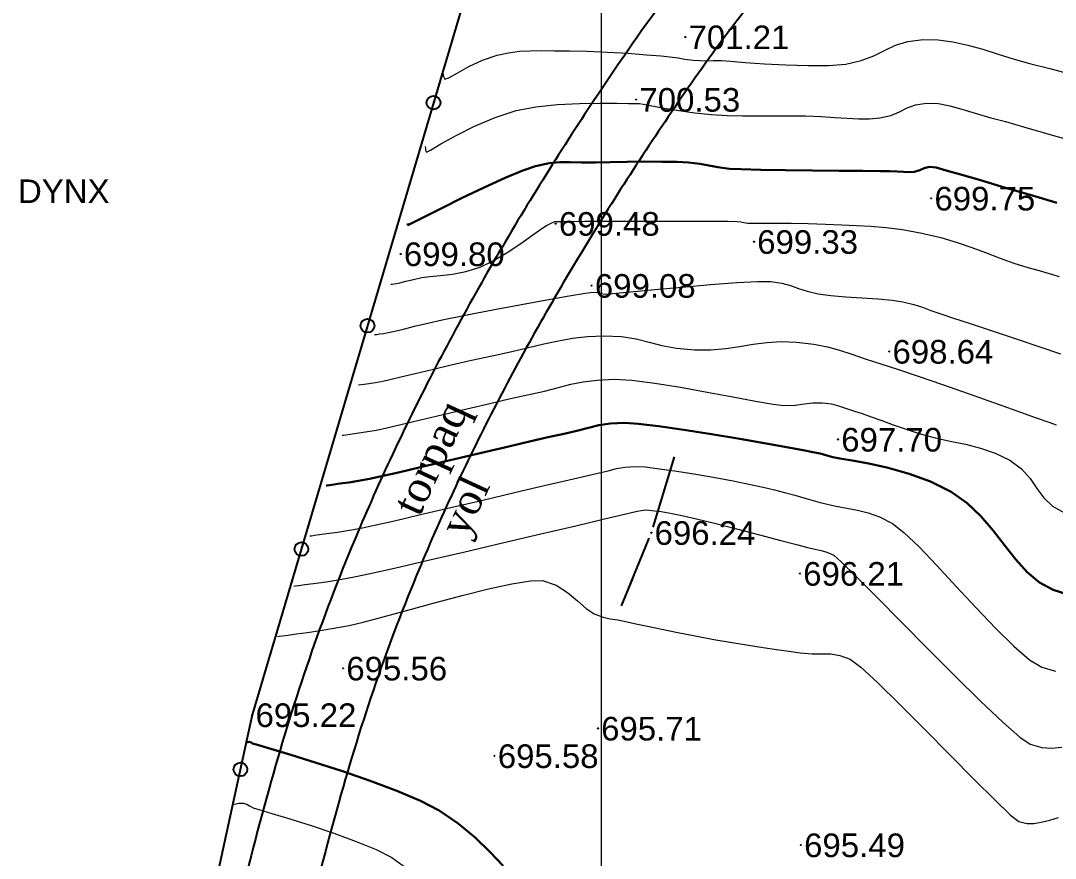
# Model space of a CAD drawing. Header units: feet. Extents: x 3381 to 1374491, y 675186 to 8751562.
# Drawn here: x 675194.82 to 675238.66, y 4375932.29 to 4375967.76 of the extents above; entities that cross this region are included whole.
import ezdxf

# ---------------------------------------------------------------- set-up
doc = ezdxf.new("R2010")
doc.units = ezdxf.units.FT
doc.header["$MEASUREMENT"] = 0
doc.header["$PDMODE"] = 34
doc.header["$PDSIZE"] = 0.01
doc.linetypes.add('ACAD_ISO03W100', pattern=[30, 12, -18])
doc.layers.get('0').update_dxf_attribs({"linetype": 'CONTINUOUS'})
for name, color, linetype in [('0_Point_Height', 2, 'CONTINUOUS'), ('0_Point_Point', 7, 'CONTINUOUS'), ('Lep-Stolb', 7, 'CONTINUOUS'), ('Yazilar', 7, 'CONTINUOUS')]:
    doc.layers.add(name, color=color, linetype=linetype)
for name, color, linetype, lineweight in [('ANA HORIZONTAL', 24, 'CONTINUOUS', 30), ('HORIZANTAL', 24, 'CONTINUOUS', 13), ('km setka', 170, 'CONTINUOUS', 15), ('kontur', 5, 'CONTINUOUS', 0)]:
    doc.layers.add(name, color=color, linetype=linetype, lineweight=lineweight)
doc.styles.get("Standard").update_dxf_attribs({"font": 'arial.ttf', "height": 2.5})

msp = doc.modelspace()

# ---------------------------------------------------------------- linework, layer by layer
at = {"linetype": 'Continuous'}
for p, q in [((675213.867, 4375969.555, 701.692), (675204.631, 4375938.365, 695.222)), ((675204.631, 4375938.365, 695.222), (675200.63, 4375920.134, 691.756))]:
    msp.add_line(p, q, dxfattribs=at)
for centre in [(675212.308, 4375964.291, 700.6), (675209.511, 4375954.844, 698.64), (675206.711, 4375945.388, 696.679), (675204.124, 4375936.054, 694.783)]:
    msp.add_circle(centre, 0.291, dxfattribs=at)
for points, knots in [([(675274.73, 4376057.44), (675270.79, 4376053.677), (675270.261, 4376053.626), (675268.672, 4376053.466), (675267.609, 4376053.35), (675264.657, 4376052.943), (675262.78, 4376052.589), (675260.002, 4376051.711), (675259.051, 4376051.34), (675257.56, 4376050.602), (675257, 4376050.286), (675255.84, 4376049.531), (675255.252, 4376049.084), (675254.137, 4376048.134), (675253.607, 4376047.631), (675252.365, 4376046.359), (675251.675, 4376045.573), (675250.564, 4376044.255), (675250.13, 4376043.725), (675249.274, 4376042.678), (675248.849, 4376042.158), (675247.583, 4376040.603), (675246.75, 4376039.575), (675244.27, 4376036.507), (675242.643, 4376034.484), (675239.734, 4376030.889), (675238.458, 4376029.318), (675236.422, 4376026.84), (675235.681, 4376025.942), (675234.248, 4376024.22), (675233.559, 4376023.398), (675232.331, 4376021.944), (675231.796, 4376021.315), (675230.427, 4376019.713), (675229.554, 4376018.708), (675228.122, 4376016.767), (675227.535, 4376015.857), (675226.77, 4376014.203), (675226.521, 4376013.5), (675226.287, 4376012.378), (675226.233, 4376011.984), (675226.185, 4376011.19), (675226.19, 4376010.795), (675226.31, 4376009.195), (675226.625, 4376008.022), (675227.338, 4376006.178), (675227.674, 4376005.471), (675228.4, 4376004.135), (675228.791, 4376003.503), (675230.079, 4376001.58), (675231.026, 4376000.387), (675232.49, 4375998.453), (675233.041, 4375997.702), (675234.042, 4375996.171), (675234.49, 4375995.394), (675235.16, 4375993.923), (675235.401, 4375993.237), (675235.746, 4375991.801), (675235.851, 4375991.059), (675235.929, 4375989.462), (675235.883, 4375988.608), (675235.619, 4375986.928), (675235.402, 4375986.097), (675234.607, 4375983.863), (675233.875, 4375982.511), (675232.402, 4375980.364), (675231.748, 4375979.535), (675230.357, 4375977.928), (675229.619, 4375977.145), (675228.117, 4375975.593), (675227.355, 4375974.824), (675226.033, 4375973.439), (675225.469, 4375972.831), (675224.374, 4375971.579), (675223.845, 4375970.94), (675222.306, 4375968.993), (675221.34, 4375967.656), (675219.641, 4375965.192), (675218.893, 4375964.071), (675217.424, 4375961.802), (675216.705, 4375960.656), (675214.604, 4375957.181), (675213.278, 4375954.818), (675210.882, 4375950.129), (675209.803, 4375947.808), (675208.139, 4375943.783), (675207.503, 4375942.1), (675206.344, 4375938.694), (675205.822, 4375936.977), (675204.809, 4375933.348), (675204.327, 4375931.436), (675203.543, 4375928.143), (675203.228, 4375926.766), (675202.615, 4375924.002), (675202.319, 4375922.614), (675201.895, 4375920.441), (675201.749, 4375919.666), (675201.511, 4375918.266), (675201.415, 4375917.647), (675201.175, 4375915.683), (675201.1, 4375914.339), (675201.102, 4375911.322), (675201.224, 4375909.651), (675201.664, 4375906.359), (675201.98, 4375904.74), (675202.62, 4375902.024), (675202.913, 4375900.916), (675203.478, 4375898.918), (675203.744, 4375898.025), (675204.237, 4375896.411), (675204.463, 4375895.68), (675204.959, 4375894.207), (675205.228, 4375893.467), (675205.684, 4375892.376), (675205.841, 4375892.023), (675206.343, 4375890.969), (675206.704, 4375890.308), (675207.385, 4375889.038), (675207.705, 4375888.429), (675208.104, 4375887.527), (675208.225, 4375887.223), (675208.412, 4375886.669), (675208.482, 4375886.422), (675208.605, 4375885.898), (675208.657, 4375885.624), (675208.791, 4375884.788), (675208.854, 4375884.197), (675206.669, 4375879.784)], [0, 0, 0, 0, 1.504182, 1.504182, 4.512547, 4.512547, 9.897023, 9.897023, 12.795834, 12.795834, 14.604059, 14.604059, 16.662244, 16.662244, 18.72043, 18.72043, 21.69221, 21.69221, 23.690537, 23.690537, 25.688865, 25.688865, 29.68552, 29.68552, 37.678831, 37.678831, 43.858623, 43.858623, 47.338723, 47.338723, 50.479181, 50.479181, 52.843093, 52.843093, 56.452422, 56.452422, 59.343353, 59.343353, 61.301717, 61.301717, 62.310714, 62.310714, 63.319712, 63.319712, 66.426739, 66.426739, 68.50177, 68.50177, 70.576802, 70.576802, 75.092259, 75.092259, 77.984383, 77.984383, 80.876507, 80.876507, 83.368148, 83.368148, 85.859789, 85.859789, 88.693846, 88.693846, 91.527902, 91.527902, 96.504404, 96.504404, 99.813748, 99.813748, 103.123092, 103.123092, 106.359907, 106.359907, 108.778682, 108.778682, 111.197456, 111.197456, 116.035005, 116.035005, 120.025858, 120.025858, 124.016711, 124.016711, 131.998417, 131.998417, 139.538843, 139.538843, 144.840516, 144.840516, 150.142189, 150.142189, 155.992549, 155.992549, 160.212599, 160.212599, 164.43265, 164.43265, 166.77754, 166.77754, 168.584028, 168.584028, 172.423705, 172.423705, 177.221179, 177.221179, 182.018653, 182.018653, 185.384546, 185.384546, 188.140377, 188.140377, 190.397291, 190.397291, 192.654204, 192.654204, 193.73589, 193.73589, 195.899262, 195.899262, 198.062634, 198.062634, 199.190084, 199.190084, 200.13488, 200.13488, 201.079676, 201.079676, 202.923933, 202.923933, 202.923933, 202.923933]), ([(675278.632, 4376050.97), (675271.07, 4376050.69), (675270.541, 4376050.639), (675268.963, 4376050.48), (675267.926, 4376050.366), (675265.126, 4376049.978), (675263.418, 4376049.647), (675261, 4376048.879), (675260.192, 4376048.56), (675258.943, 4376047.938), (675258.474, 4376047.67), (675257.326, 4376046.912), (675256.655, 4376046.366), (675255.344, 4376045.142), (675254.707, 4376044.465), (675253.444, 4376043.03), (675252.818, 4376042.271), (675250.67, 4376039.65), (675249.192, 4376037.824), (675246.264, 4376034.199), (675244.815, 4376032.398), (675240.428, 4376026.976), (675237.451, 4376023.334), (675233.732, 4376018.961), (675233.248, 4376018.398), (675232.306, 4376017.289), (675231.85, 4376016.739), (675230.862, 4376015.45), (675230.365, 4376014.715), (675229.679, 4376013.396), (675229.452, 4376012.81), (675229.263, 4376011.97), (675229.224, 4376011.71), (675229.188, 4376011.181), (675229.19, 4376010.905), (675229.274, 4376009.795), (675229.505, 4376008.893), (675230.056, 4376007.466), (675230.301, 4376006.938), (675230.838, 4376005.918), (675231.132, 4376005.423), (675232.216, 4376003.743), (675233.108, 4376002.596), (675234.627, 4376000.605), (675235.24, 4375999.79), (675236.409, 4375998.054), (675236.965, 4375997.136), (675237.711, 4375995.582), (675237.958, 4375994.986), (675238.368, 4375993.752), (675238.529, 4375993.121), (675238.886, 4375991.207), (675238.955, 4375989.901), (675238.785, 4375987.5), (675238.584, 4375986.405), (675237.982, 4375984.295), (675237.581, 4375983.276), (675236.626, 4375981.337), (675236.075, 4375980.416), (675234.694, 4375978.4), (675233.831, 4375977.336), (675232.046, 4375975.329), (675231.126, 4375974.384), (675229.46, 4375972.678), (675228.71, 4375971.912), (675227.533, 4375970.637), (675227.088, 4375970.133), (675226.216, 4375969.098), (675225.79, 4375968.569), (675224.536, 4375966.952), (675223.731, 4375965.836), (675222.205, 4375963.627), (675221.478, 4375962.54), (675220.057, 4375960.351), (675219.362, 4375959.246), (675217.332, 4375955.903), (675216.052, 4375953.635), (675213.675, 4375949.019), (675212.579, 4375946.672), (675210.925, 4375942.668), (675210.308, 4375941.034), (675209.186, 4375937.727), (675208.677, 4375936.05), (675207.679, 4375932.468), (675207.2, 4375930.558), (675206.429, 4375927.304), (675206.122, 4375925.965), (675205.531, 4375923.292), (675205.248, 4375921.957), (675204.833, 4375919.831), (675204.683, 4375919.036), (675204.45, 4375917.648), (675204.361, 4375917.05), (675204.224, 4375915.857), (675204.174, 4375915.257), (675204.08, 4375913.448), (675204.089, 4375912.233), (675204.278, 4375909.099), (675204.558, 4375907.191), (675205.348, 4375903.383), (675205.855, 4375901.484), (675206.601, 4375898.944), (675206.795, 4375898.303), (675207.188, 4375897.025), (675207.386, 4375896.396), (675207.781, 4375895.233), (675207.976, 4375894.697), (675208.327, 4375893.823), (675208.475, 4375893.479), (675208.757, 4375892.872), (675208.889, 4375892.606), (675209.168, 4375892.062), (675209.315, 4375891.787), (675209.766, 4375890.946), (675210.082, 4375890.367), (675210.607, 4375889.295), (675210.824, 4375888.815), (675211.143, 4375887.972), (675211.261, 4375887.619), (675211.458, 4375886.9), (675211.536, 4375886.543), (675211.73, 4375885.484), (675211.807, 4375884.796), (675211.885, 4375884.054), (675211.894, 4375883.973), (675213.628, 4375879.661)], [0, 0, 0, 0, 1.519576, 1.519576, 4.558728, 4.558728, 9.930594, 9.930594, 12.837598, 12.837598, 14.698947, 14.698947, 17.596272, 17.596272, 20.493598, 20.493598, 23.430765, 23.430765, 30.540606, 30.540606, 37.650448, 37.650448, 51.870131, 51.870131, 53.943342, 53.943342, 56.016553, 56.016553, 58.839775, 58.839775, 61.186701, 61.186701, 62.257023, 62.257023, 63.327345, 63.327345, 66.426341, 66.426341, 68.26825, 68.26825, 70.110159, 70.110159, 74.62153, 74.62153, 77.595, 77.595, 80.568471, 80.568471, 82.304355, 82.304355, 84.04024, 84.04024, 87.512009, 87.512009, 90.504027, 90.504027, 93.496045, 93.496045, 96.488063, 96.488063, 100.372173, 100.372173, 104.256283, 104.256283, 107.517701, 107.517701, 109.618427, 109.618427, 111.719153, 111.719153, 115.920605, 115.920605, 119.858792, 119.858792, 123.796978, 123.796978, 131.673352, 131.673352, 139.553481, 139.553481, 144.894421, 144.894421, 150.235361, 150.235361, 156.190392, 156.190392, 160.321983, 160.321983, 164.453574, 164.453574, 166.899961, 166.899961, 168.797126, 168.797126, 170.694291, 170.694291, 174.488621, 174.488621, 180.488906, 180.488906, 186.48919, 186.48919, 188.508696, 188.508696, 190.528201, 190.528201, 192.322947, 192.322947, 193.52533, 193.52533, 194.478712, 194.478712, 195.432094, 195.432094, 197.338858, 197.338858, 198.784376, 198.784376, 199.759029, 199.759029, 200.733681, 200.733681, 202.682985, 202.682985, 202.923933, 202.923933, 202.923933, 202.923933])]:
    msp.add_open_spline(points, degree=3, knots=knots, dxfattribs=at)
at = {"layer": '0_Point_Point'}
for p in [(675222.978, 4375967.071, 701.214), (675220.896, 4375964.423, 700.534), (675233.397, 4375960.24, 699.754), (675217.484, 4375959.17, 699.481), (675225.888, 4375958.404, 699.328), (675210.916, 4375957.885, 699.802), (675219.008, 4375956.545, 699.076), (675231.621, 4375953.754, 698.637), (675229.449, 4375950.03, 697.697), (675221.539, 4375946.079, 696.239), (675227.837, 4375944.35, 696.212), (675208.478, 4375940.337, 695.562), (675204.631, 4375938.365, 695.222), (675219.275, 4375937.793, 695.714), (675214.895, 4375936.629, 695.582), (675227.876, 4375932.855, 695.487)]:
    msp.add_point(p, dxfattribs=at)
at = {"layer": 'ANA HORIZONTAL', "color": 16, "lineweight": 30}
for points, elevation in [([(675211.211, 4375959.176), (675211.212, 4375959.168), (675211.219, 4375959.132), (675211.225, 4375959.108), (675211.415, 4375959.203), (675211.921, 4375959.46), (675212.656, 4375959.827), (675213.529, 4375960.256), (675214.453, 4375960.698), (675215.338, 4375961.103), (675216.095, 4375961.423), (675216.635, 4375961.608), (675217.202, 4375961.724), (675217.665, 4375961.768), (675218.098, 4375961.769), (675218.574, 4375961.756), (675219.166, 4375961.759), (675219.794, 4375961.775), (675220.514, 4375961.787), (675221.266, 4375961.793), (675221.988, 4375961.792), (675222.622, 4375961.781), (675223.106, 4375961.758), (675223.598, 4375961.701), (675223.979, 4375961.627), (675224.359, 4375961.553), (675224.851, 4375961.492), (675225.348, 4375961.47), (675226.176, 4375961.45), (675227.22, 4375961.434), (675228.365, 4375961.421), (675229.495, 4375961.41), (675230.495, 4375961.402), (675231.249, 4375961.395), (675231.641, 4375961.391), (675231.957, 4375961.377), (675232.224, 4375961.357), (675232.459, 4375961.348), (675232.682, 4375961.362), (675232.916, 4375961.432), (675233.098, 4375961.519), (675233.33, 4375961.569), (675233.605, 4375961.545), (675233.885, 4375961.467), (675234.23, 4375961.366), (675234.656, 4375961.245), (675235.483, 4375961.004), (675236.548, 4375960.691), (675237.684, 4375960.354), (675238.726, 4375960.042)], 700), ([(675207.757, 4375948.074), (675207.807, 4375948.081), (675207.913, 4375948.097), (675208.087, 4375948.121), (675208.346, 4375948.156), (675208.714, 4375948.208), (675209.13, 4375948.274), (675209.592, 4375948.358), (675210.048, 4375948.456), (675210.818, 4375948.633), (675211.816, 4375948.866), (675212.956, 4375949.135), (675214.153, 4375949.418), (675215.319, 4375949.693), (675216.37, 4375949.939), (675217.219, 4375950.134), (675217.779, 4375950.257), (675218.388, 4375950.397), (675218.872, 4375950.523), (675219.315, 4375950.627), (675219.802, 4375950.699), (675220.414, 4375950.731), (675220.983, 4375950.695), (675221.848, 4375950.59), (675222.915, 4375950.435), (675224.092, 4375950.248), (675225.286, 4375950.048), (675226.405, 4375949.854), (675227.355, 4375949.685), (675228.045, 4375949.56), (675228.38, 4375949.496), (675228.688, 4375949.427), (675228.931, 4375949.362), (675229.235, 4375949.276), (675229.529, 4375949.222), (675230.052, 4375949.138), (675230.751, 4375949.011), (675231.572, 4375948.829), (675232.462, 4375948.577), (675233.369, 4375948.243), (675234.239, 4375947.812), (675234.915, 4375947.336), (675235.501, 4375946.776), (675236.023, 4375946.168), (675236.506, 4375945.548), (675236.977, 4375944.951), (675237.459, 4375944.413), (675237.979, 4375943.969), (675238.563, 4375943.655), (675239.229, 4375943.447)], 697.5), ([(675204.375, 4375937.197), (675204.381, 4375937.198), (675204.405, 4375937.203), (675204.456, 4375937.211), (675204.511, 4375937.216), (675204.576, 4375937.188), (675204.642, 4375937.156), (675204.854, 4375937.094), (675205.422, 4375936.928), (675206.264, 4375936.675), (675207.3, 4375936.352), (675208.448, 4375935.977), (675209.628, 4375935.568), (675210.76, 4375935.143), (675211.761, 4375934.718), (675212.553, 4375934.312), (675213.356, 4375933.767), (675214.073, 4375933.167), (675214.706, 4375932.554), (675215.262, 4375931.97)], 695)]:
    msp.add_lwpolyline(points, dxfattribs=dict(at, elevation=elevation))
at = {"layer": 'HORIZANTAL', "color": 16, "linetype": 'Continuous', "lineweight": 20}
for points, elevation in [([(675212.701, 4375965.697), (675212.705, 4375965.664), (675212.708, 4375965.577), (675212.717, 4375965.424), (675212.787, 4375965.282), (675212.958, 4375965.343), (675213.313, 4375965.545), (675213.805, 4375965.818), (675214.383, 4375966.094), (675214.999, 4375966.305), (675215.49, 4375966.408), (675215.95, 4375966.467), (675216.409, 4375966.493), (675216.896, 4375966.498), (675217.439, 4375966.492), (675218.067, 4375966.488), (675218.825, 4375966.473), (675219.678, 4375966.434), (675220.541, 4375966.381), (675221.327, 4375966.323), (675221.95, 4375966.272), (675222.323, 4375966.238), (675222.676, 4375966.186), (675222.955, 4375966.132), (675223.308, 4375966.088), (675223.606, 4375966.071), (675223.872, 4375966.069), (675224.156, 4375966.072), (675224.505, 4375966.07), (675224.886, 4375966.047), (675225.52, 4375965.999), (675226.331, 4375965.942), (675227.239, 4375965.89), (675228.168, 4375965.859), (675229.038, 4375965.866), (675229.773, 4375965.925), (675230.433, 4375966.072), (675230.961, 4375966.277), (675231.423, 4375966.505), (675231.883, 4375966.72), (675232.406, 4375966.888), (675233.059, 4375966.973), (675233.688, 4375966.959), (675234.314, 4375966.873), (675234.944, 4375966.732), (675235.583, 4375966.552), (675236.237, 4375966.349), (675236.913, 4375966.14), (675237.615, 4375965.941), (675238.42, 4375965.733), (675239.158, 4375965.541)], 701), ([(675211.956, 4375962.436), (675211.958, 4375962.421), (675211.962, 4375962.371), (675211.971, 4375962.278), (675212.006, 4375962.195), (675212.18, 4375962.286), (675212.619, 4375962.542), (675213.262, 4375962.9), (675214.049, 4375963.296), (675214.921, 4375963.669), (675215.817, 4375963.956), (675216.647, 4375964.113), (675217.564, 4375964.21), (675218.492, 4375964.26), (675219.354, 4375964.276), (675220.075, 4375964.272), (675220.577, 4375964.26), (675220.786, 4375964.253), (675220.911, 4375964.257), (675221.037, 4375964.253), (675221.197, 4375964.225), (675221.561, 4375964.155), (675222.08, 4375964.062), (675222.705, 4375963.959), (675223.388, 4375963.863), (675224.08, 4375963.79), (675224.75, 4375963.748), (675225.408, 4375963.731), (675226.061, 4375963.729), (675226.717, 4375963.734), (675227.386, 4375963.737), (675228.073, 4375963.73), (675228.731, 4375963.705), (675229.315, 4375963.667), (675229.84, 4375963.628), (675230.323, 4375963.603), (675230.78, 4375963.604), (675231.227, 4375963.644), (675231.691, 4375963.754), (675232.052, 4375963.909), (675232.378, 4375964.07), (675232.736, 4375964.204), (675233.194, 4375964.271), (675233.702, 4375964.252), (675234.191, 4375964.161), (675234.698, 4375964.018), (675235.263, 4375963.842), (675235.923, 4375963.653), (675236.54, 4375963.487), (675237.308, 4375963.273), (675238.148, 4375963.032), (675238.979, 4375962.788)], 700.5), ([(675210.502, 4375956.598), (675210.516, 4375956.6), (675210.556, 4375956.606), (675210.635, 4375956.617), (675210.742, 4375956.635), (675210.876, 4375956.667), (675211.129, 4375956.728), (675211.457, 4375956.806), (675211.816, 4375956.884), (675212.159, 4375956.93), (675212.598, 4375956.969), (675213.112, 4375957.03), (675213.681, 4375957.14), (675214.282, 4375957.328), (675214.833, 4375957.59), (675215.43, 4375957.942), (675216.013, 4375958.327), (675216.524, 4375958.687), (675216.904, 4375958.962), (675217.095, 4375959.094), (675217.328, 4375959.207), (675217.453, 4375959.259), (675217.546, 4375959.265), (675217.869, 4375959.265), (675218.715, 4375959.267), (675219.912, 4375959.268), (675221.29, 4375959.269), (675222.677, 4375959.27), (675223.901, 4375959.269), (675224.791, 4375959.267), (675225.176, 4375959.262), (675225.336, 4375959.242), (675225.463, 4375959.216), (675225.623, 4375959.194), (675225.835, 4375959.19), (675226.241, 4375959.192), (675226.798, 4375959.193), (675227.46, 4375959.189), (675228.182, 4375959.175), (675228.92, 4375959.145), (675229.606, 4375959.115), (675230.232, 4375959.093), (675230.841, 4375959.062), (675231.476, 4375959.008), (675232.179, 4375958.914), (675232.993, 4375958.765), (675233.805, 4375958.575), (675234.5, 4375958.371), (675235.118, 4375958.158), (675235.697, 4375957.939), (675236.277, 4375957.719), (675236.899, 4375957.5), (675237.485, 4375957.317), (675237.969, 4375957.181), (675238.397, 4375957.061), (675238.82, 4375956.93)], 699.5), ([(675209.815, 4375954.467), (675209.845, 4375954.471), (675209.909, 4375954.48), (675210.021, 4375954.495), (675210.195, 4375954.521), (675210.455, 4375954.566), (675210.676, 4375954.616), (675211.037, 4375954.703), (675211.509, 4375954.819), (675212.065, 4375954.952), (675212.673, 4375955.091), (675213.307, 4375955.228), (675214.016, 4375955.367), (675214.968, 4375955.547), (675216.041, 4375955.745), (675217.112, 4375955.938), (675218.056, 4375956.104), (675218.752, 4375956.22), (675219.076, 4375956.265), (675219.257, 4375956.247), (675219.401, 4375956.211), (675219.583, 4375956.186), (675219.913, 4375956.21), (675220.649, 4375956.277), (675221.666, 4375956.372), (675222.84, 4375956.48), (675224.045, 4375956.584), (675225.158, 4375956.67), (675226.052, 4375956.72), (675226.604, 4375956.72), (675227.073, 4375956.65), (675227.44, 4375956.546), (675227.774, 4375956.426), (675228.141, 4375956.304), (675228.609, 4375956.197), (675229.137, 4375956.127), (675229.775, 4375956.073), (675230.463, 4375956.027), (675231.137, 4375955.982), (675231.736, 4375955.929), (675232.198, 4375955.862), (675232.667, 4375955.748), (675233.026, 4375955.628), (675233.382, 4375955.493), (675233.841, 4375955.33), (675234.295, 4375955.18), (675235.042, 4375954.933), (675235.979, 4375954.623), (675237, 4375954.284), (675238.001, 4375953.949), (675238.879, 4375953.652)], 699), ([(675209.129, 4375952.336), (675209.165, 4375952.341), (675209.241, 4375952.352), (675209.369, 4375952.37), (675209.563, 4375952.396), (675209.845, 4375952.439), (675210.167, 4375952.496), (675210.459, 4375952.561), (675210.924, 4375952.674), (675211.531, 4375952.823), (675212.252, 4375952.997), (675213.056, 4375953.187), (675213.915, 4375953.382), (675214.798, 4375953.571), (675215.621, 4375953.751), (675216.34, 4375953.922), (675216.988, 4375954.077), (675217.598, 4375954.211), (675218.201, 4375954.317), (675218.832, 4375954.389), (675219.522, 4375954.42), (675220.28, 4375954.388), (675220.896, 4375954.289), (675221.441, 4375954.155), (675221.988, 4375954.013), (675222.607, 4375953.893), (675223.369, 4375953.824), (675224.064, 4375953.829), (675224.693, 4375953.885), (675225.28, 4375953.971), (675225.85, 4375954.064), (675226.427, 4375954.14), (675227.034, 4375954.177), (675227.696, 4375954.153), (675228.418, 4375954.066), (675229.002, 4375953.95), (675229.516, 4375953.807), (675230.027, 4375953.636), (675230.6, 4375953.438), (675231.304, 4375953.211), (675231.967, 4375952.999), (675232.848, 4375952.703), (675233.871, 4375952.351), (675234.959, 4375951.971), (675236.035, 4375951.592), (675237.022, 4375951.242), (675237.845, 4375950.95), (675238.425, 4375950.744), (675238.687, 4375950.653)], 698.5), ([(675208.443, 4375950.205), (675208.492, 4375950.212), (675208.598, 4375950.227), (675208.774, 4375950.252), (675209.044, 4375950.289), (675209.433, 4375950.348), (675209.88, 4375950.427), (675210.27, 4375950.512), (675210.92, 4375950.664), (675211.757, 4375950.863), (675212.712, 4375951.091), (675213.714, 4375951.329), (675214.691, 4375951.558), (675215.573, 4375951.759), (675216.289, 4375951.914), (675217.012, 4375952.078), (675217.601, 4375952.23), (675218.124, 4375952.363), (675218.648, 4375952.47), (675219.24, 4375952.543), (675219.968, 4375952.576), (675220.717, 4375952.534), (675221.68, 4375952.414), (675222.771, 4375952.239), (675223.905, 4375952.036), (675224.995, 4375951.832), (675225.958, 4375951.65), (675226.706, 4375951.518), (675227.155, 4375951.462), (675227.628, 4375951.477), (675228.012, 4375951.534), (675228.375, 4375951.586), (675228.787, 4375951.586), (675229.175, 4375951.532), (675229.474, 4375951.455), (675229.771, 4375951.355), (675230.149, 4375951.23), (675230.476, 4375951.124), (675230.86, 4375950.988), (675231.299, 4375950.829), (675231.791, 4375950.652), (675232.337, 4375950.462), (675232.935, 4375950.265), (675233.565, 4375950.093), (675234.204, 4375949.955), (675234.846, 4375949.822), (675235.485, 4375949.665), (675236.113, 4375949.452), (675236.724, 4375949.156), (675237.228, 4375948.781), (675237.587, 4375948.372), (675237.875, 4375947.954), (675238.165, 4375947.555), (675238.531, 4375947.203), (675239.046, 4375946.923)], 698), ([(675207.071, 4375945.943), (675207.132, 4375945.952), (675207.261, 4375945.971), (675207.472, 4375946), (675207.788, 4375946.043), (675208.236, 4375946.107), (675208.742, 4375946.187), (675209.305, 4375946.288), (675209.804, 4375946.395), (675210.652, 4375946.588), (675211.759, 4375946.844), (675213.036, 4375947.143), (675214.393, 4375947.462), (675215.743, 4375947.779), (675216.994, 4375948.073), (675218.059, 4375948.323), (675218.847, 4375948.506), (675219.27, 4375948.601), (675219.715, 4375948.705), (675220.063, 4375948.794), (675220.412, 4375948.858), (675220.86, 4375948.886), (675221.278, 4375948.862), (675221.885, 4375948.791), (675222.622, 4375948.684), (675223.429, 4375948.554), (675224.245, 4375948.412), (675225.011, 4375948.271), (675225.668, 4375948.141), (675226.27, 4375948.012), (675226.758, 4375947.897), (675227.187, 4375947.786), (675227.615, 4375947.667), (675228.098, 4375947.53), (675228.692, 4375947.364), (675229.301, 4375947.218), (675229.816, 4375947.122), (675230.278, 4375947.037), (675230.728, 4375946.925), (675231.207, 4375946.748), (675231.754, 4375946.468), (675232.242, 4375946.094), (675232.885, 4375945.478), (675233.639, 4375944.693), (675234.461, 4375943.808), (675235.308, 4375942.895), (675236.137, 4375942.026), (675236.904, 4375941.27), (675237.566, 4375940.7), (675238.08, 4375940.386), (675238.67, 4375940.209)], 697), ([(675206.385, 4375943.812), (675206.456, 4375943.823), (675206.608, 4375943.845), (675206.858, 4375943.879), (675207.23, 4375943.93), (675207.758, 4375944.005), (675208.354, 4375944.099), (675209.017, 4375944.219), (675209.622, 4375944.348), (675210.661, 4375944.584), (675212.02, 4375944.897), (675213.583, 4375945.261), (675215.234, 4375945.647), (675216.857, 4375946.028), (675218.337, 4375946.376), (675219.558, 4375946.663), (675220.405, 4375946.862), (675220.761, 4375946.944), (675220.955, 4375946.991), (675221.11, 4375947.026), (675221.306, 4375947.042), (675221.564, 4375947.024), (675221.95, 4375946.971), (675222.426, 4375946.889), (675222.955, 4375946.786), (675223.445, 4375946.673), (675224.215, 4375946.481), (675225.147, 4375946.242), (675226.124, 4375945.988), (675227.028, 4375945.75), (675227.743, 4375945.561), (675228.15, 4375945.452), (675228.474, 4375945.378), (675228.733, 4375945.331), (675228.98, 4375945.262), (675229.268, 4375945.124), (675229.583, 4375944.848), (675230.216, 4375944.227), (675231.091, 4375943.348), (675232.132, 4375942.294), (675233.262, 4375941.153), (675234.406, 4375940.009), (675235.488, 4375938.949), (675236.431, 4375938.056), (675237.159, 4375937.417), (675237.597, 4375937.117), (675238.084, 4375936.979), (675238.51, 4375936.95), (675238.926, 4375936.999)], 696.5), ([(675205.699, 4375941.681), (675205.767, 4375941.691), (675205.911, 4375941.712), (675206.144, 4375941.745), (675206.487, 4375941.791), (675206.965, 4375941.858), (675207.5, 4375941.937), (675208.088, 4375942.033), (675208.73, 4375942.15), (675209.328, 4375942.289), (675210.182, 4375942.515), (675211.216, 4375942.798), (675212.352, 4375943.109), (675213.517, 4375943.419), (675214.632, 4375943.697), (675215.624, 4375943.915), (675216.414, 4375944.043), (675216.928, 4375944.052), (675217.505, 4375943.859), (675217.989, 4375943.547), (675218.405, 4375943.191), (675218.774, 4375942.865), (675219.122, 4375942.641), (675219.494, 4375942.505), (675219.799, 4375942.434), (675220.112, 4375942.383), (675220.508, 4375942.307), (675220.884, 4375942.224), (675221.379, 4375942.116), (675221.976, 4375941.99), (675222.656, 4375941.851), (675223.401, 4375941.705), (675224.192, 4375941.559), (675224.959, 4375941.425), (675225.65, 4375941.311), (675226.275, 4375941.215), (675226.843, 4375941.131), (675227.364, 4375941.057), (675227.848, 4375940.989), (675228.351, 4375940.947), (675228.766, 4375940.948), (675229.141, 4375940.944), (675229.525, 4375940.884), (675229.967, 4375940.72), (675230.409, 4375940.388), (675231.138, 4375939.718), (675232.069, 4375938.808), (675233.116, 4375937.758), (675234.194, 4375936.665), (675235.218, 4375935.629), (675236.102, 4375934.748), (675236.763, 4375934.122), (675237.113, 4375933.849), (675237.451, 4375933.761), (675237.746, 4375933.763), (675238.053, 4375933.821), (675238.428, 4375933.899), (675238.785, 4375934.024)], 696), ([(675203.798, 4375934.567), (675203.818, 4375934.571), (675203.863, 4375934.581), (675203.942, 4375934.602), (675204.065, 4375934.627), (675204.242, 4375934.628), (675204.393, 4375934.582), (675204.513, 4375934.512), (675204.665, 4375934.433), (675204.912, 4375934.356), (675205.457, 4375934.193), (675206.221, 4375933.96), (675207.124, 4375933.674), (675208.087, 4375933.351), (675209.03, 4375933.007), (675209.874, 4375932.658), (675210.541, 4375932.321), (675211.164, 4375931.877)], 694.5)]:
    msp.add_lwpolyline(points, dxfattribs=dict(at, elevation=elevation))
at = {"layer": 'km setka', "flags": 128}
msp.add_lwpolyline([(675219.419, 4376155.847), (675219.419, 4375700.062)], dxfattribs=at)
at = {"layer": 'Lep-Stolb', "color": 1}
for p, q in [((675222.149, 4375948.085, 690.341), (675222.517, 4375949.293, 690.341)), ((675221.612, 4375946.318, 690.341), (675222.149, 4375948.085, 690.341)), ((675220.653, 4375943.908, 690.341), (675221.445, 4375945.848, 690.341)), ((675220.276, 4375942.982, 690.341), (675220.748, 4375944.139, 690.341))]:
    msp.add_line(p, q, dxfattribs=at)

# ---------------------------------------------------------------- texts
at = {"layer": '0_Point_Height', "color": 0}
for s, p in [('701.21', (675223.114, 4375966.557, 701.214)), ('700.53', (675221.032, 4375963.909, 700.534)), ('699.75', (675233.533, 4375959.726, 699.754)), ('699.48', (675217.62, 4375958.656, 699.481)), ('699.33', (675226.024, 4375957.89, 699.328)), ('699.80', (675211.052, 4375957.371, 699.802)), ('699.08', (675219.144, 4375956.031, 699.076)), ('698.64', (675231.757, 4375953.24, 698.637)), ('697.70', (675229.585, 4375949.516, 697.697)), ('696.24', (675221.675, 4375945.565, 696.239)), ('696.21', (675227.973, 4375943.836, 696.212)), ('695.56', (675208.614, 4375939.823, 695.562)), ('695.22', (675204.767, 4375937.851, 695.222)), ('695.71', (675219.411, 4375937.279, 695.714)), ('695.58', (675215.031, 4375936.115, 695.582)), ('695.49', (675228.012, 4375932.341, 695.487))]:
    msp.add_text(s, height=1, dxfattribs=at).set_placement(p)
at = {"layer": 'kontur', "color": 0, "linetype": 'ACAD_ISO03W100', "lineweight": 0, "ltscale": 0.35, "insert": (675194.702, 4375961.04), "char_height": 1, "attachment_point": 1}
msp.add_mtext_dynamic_manual_height_columns('DYNX', width=10.61016, gutter_width=12.5, heights=[0], dxfattribs=at)
at = {"layer": 'Yazilar', "insert": (675210.529, 4375947.261), "char_height": 1.3, "width": 0.10588, "attachment_point": 1, "rotation": 65.1483}
msp.add_mtext('{\\fTimes New Roman|b0|i0|c0|p18;torpaq\\fTimes New Roman|b0|i0|c238|p18; yol}', dxfattribs=at)

doc.saveas('drawing.dxf')
